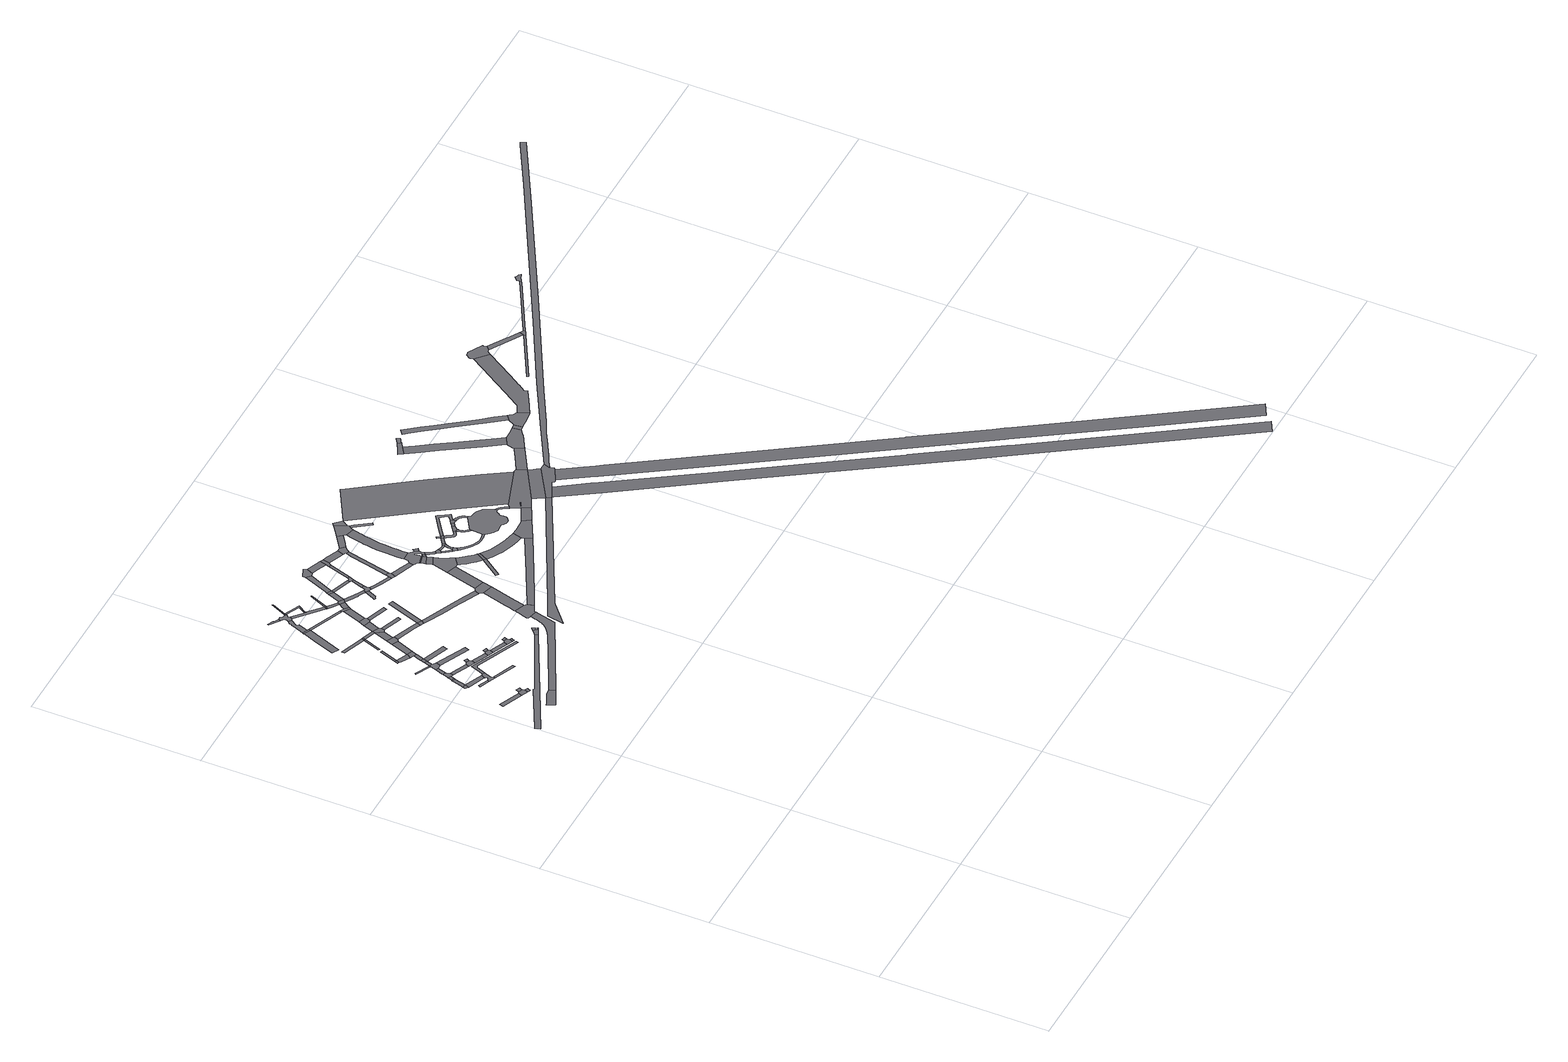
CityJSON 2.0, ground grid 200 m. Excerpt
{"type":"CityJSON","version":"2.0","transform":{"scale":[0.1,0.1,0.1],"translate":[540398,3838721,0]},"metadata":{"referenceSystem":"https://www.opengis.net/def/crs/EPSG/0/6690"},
"CityObjects":{
"road1":{"type":"Road","attributes":{"RoadStructureAttribute.sectionType":"1"},"geometry":[{"type":"MultiSurface","lod":"1","boundaries":[[[0,1,2,3]]]}]},
"road2":{"type":"Road","geometry":[{"type":"MultiSurface","lod":"1","boundaries":[[[4,5,6,7,8,9,10]]]}]},
"road3":{"type":"Road","geometry":[{"type":"MultiSurface","lod":"1","boundaries":[[[11,12,13,14]]]}]},
"road4":{"type":"Road","geometry":[{"type":"MultiSurface","lod":"1","boundaries":[[[15,3,2,16,17,18]]]}]},
"road5":{"type":"Road","geometry":[{"type":"MultiSurface","lod":"1","boundaries":[[[19,20,15,18]]]}]},
"road6":{"type":"Road","attributes":{"RoadStructureAttribute.sectionType":"1"},"geometry":[{"type":"MultiSurface","lod":"1","boundaries":[[[21,22,23,24,11,14,25]]]}]},
"road7":{"type":"Road","attributes":{"RoadStructureAttribute.sectionType":"1"},"geometry":[{"type":"MultiSurface","lod":"1","boundaries":[[[26,27,28,17,16]]]}]},
"road8":{"type":"Road","geometry":[{"type":"MultiSurface","lod":"1","boundaries":[[[29,30,31,32]]]}]},
"road9":{"type":"Road","geometry":[{"type":"MultiSurface","lod":"1","boundaries":[[[33,21,25,34,35]]]}]},
"road10":{"type":"Road","attributes":{"RoadStructureAttribute.sectionType":"1"},"geometry":[{"type":"MultiSurface","lod":"1","boundaries":[[[14,13,36,37]]]}]},
"road11":{"type":"Road","attributes":{"RoadStructureAttribute.sectionType":"1"},"geometry":[{"type":"MultiSurface","lod":"1","boundaries":[[[38,39,40,35,34,41]]]}]},
"road12":{"type":"Road","geometry":[{"type":"MultiSurface","lod":"1","boundaries":[[[42,43,44,45,46,38,41,47,48,49,50,51]]]}]},
"road13":{"type":"Road","geometry":[{"type":"MultiSurface","lod":"1","boundaries":[[[52,53,37,36,54,55,56,57,58,59,60,61,62,63,64,65,32,31,66,67,68,69,70,71,72,73]]]}]},
"road14":{"type":"Road","attributes":{"RoadStructureAttribute.sectionType":"1"},"geometry":[{"type":"MultiSurface","lod":"1","boundaries":[[[74,75,76,77]]]}]},
"road15":{"type":"Road","attributes":{"RoadStructureAttribute.sectionType":"1"},"geometry":[{"type":"MultiSurface","lod":"1","boundaries":[[[78,79,80,81,82,83]]]}]},
"road16":{"type":"Road","attributes":{"RoadStructureAttribute.sectionType":"1"},"geometry":[{"type":"MultiSurface","lod":"1","boundaries":[[[84,85,42,51,86]]]}]},
"road17":{"type":"Road","attributes":{"RoadStructureAttribute.sectionType":"1"},"geometry":[{"type":"MultiSurface","lod":"1","boundaries":[[[48,47,87,88]]]}]},
"road18":{"type":"Road","geometry":[{"type":"MultiSurface","lod":"1","boundaries":[[[77,76,89,90,84,86,91,92,93,94,95]]]}]},
"road19":{"type":"Road","geometry":[{"type":"MultiSurface","lod":"1","boundaries":[[[96,97,98,99]]]}]},
"road20":{"type":"Road","attributes":{"RoadStructureAttribute.sectionType":"1"},"geometry":[{"type":"MultiSurface","lod":"1","boundaries":[[[100,101,67,66]]]}]},
"road21":{"type":"Road","attributes":{"RoadStructureAttribute.sectionType":"1"},"geometry":[{"type":"MultiSurface","lod":"1","boundaries":[[[102,103,77,95,104,105,106]]]}]},
"road22":{"type":"Road","attributes":{"RoadStructureAttribute.sectionType":"1"},"geometry":[{"type":"MultiSurface","lod":"1","boundaries":[[[107,99,98,108,109,110,111]]]}]},
"road23":{"type":"Road","geometry":[{"type":"MultiSurface","lod":"1","boundaries":[[[112,102,106,113,114]]]}]},
"road24":{"type":"Road","geometry":[{"type":"MultiSurface","lod":"1","boundaries":[[[115,116,96,99]]]}]},
"road25":{"type":"Road","geometry":[{"type":"MultiSurface","lod":"1","boundaries":[[[117,88,87,118,119,120]]]}]},
"road26":{"type":"Road","attributes":{"RoadStructureAttribute.sectionType":"1"},"geometry":[{"type":"MultiSurface","lod":"1","boundaries":[[[121,122,112,114,123,124]]]}]},
"road27":{"type":"Road","geometry":[{"type":"MultiSurface","lod":"1","boundaries":[[[125,126,127,128,117,120]]]}]},
"road28":{"type":"Road","geometry":[{"type":"MultiSurface","lod":"1","boundaries":[[[111,110,129,130,121,124,131]]]}]},
"road29":{"type":"Road","geometry":[{"type":"MultiSurface","lod":"1","boundaries":[[[132,133,92,91]]]}]},
"road30":{"type":"Road","attributes":{"RoadStructureAttribute.sectionType":"1"},"geometry":[{"type":"MultiSurface","lod":"1","boundaries":[[[134,135,136,137]]]}]},
"road31":{"type":"Road","attributes":{"RoadStructureAttribute.sectionType":"1"},"geometry":[{"type":"MultiSurface","lod":"1","boundaries":[[[138,139,140,141,142,143,114,113]]]}]},
"road32":{"type":"Road","attributes":{"RoadStructureAttribute.sectionType":"1"},"geometry":[{"type":"MultiSurface","lod":"1","boundaries":[[[144,145,146,147,148,149,150]]]}]},
"road33":{"type":"Road","attributes":{"RoadStructureAttribute.sectionType":"1"},"geometry":[{"type":"MultiSurface","lod":"1","boundaries":[[[119,118,151,152]]]}]},
"road34":{"type":"Road","geometry":[{"type":"MultiSurface","lod":"1","boundaries":[[[136,153,154,155]]]}]},
"road35":{"type":"Road","attributes":{"RoadStructureAttribute.sectionType":"1"},"geometry":[{"type":"MultiSurface","lod":"1","boundaries":[[[156,157,111,131,158,159]]]}]},
"road36":{"type":"Road","attributes":{"RoadStructureAttribute.sectionType":"1"},"geometry":[{"type":"MultiSurface","lod":"1","boundaries":[[[160,161,162,163,164,165,166,167,168,52,73]]]}]},
"road37":{"type":"Road","geometry":[{"type":"MultiSurface","lod":"1","boundaries":[[[169,152,151,170,171,172]]]}]},
"road38":{"type":"Road","geometry":[{"type":"MultiSurface","lod":"1","boundaries":[[[137,136,155,173]]]}]},
"road39":{"type":"Road","geometry":[{"type":"MultiSurface","lod":"1","boundaries":[[[174,144,150,175,176]]]}]},
"road40":{"type":"Road","geometry":[{"type":"MultiSurface","lod":"1","boundaries":[[[177,156,159,178,179,180]]]}]},
"road41":{"type":"Road","geometry":[{"type":"MultiSurface","lod":"1","boundaries":[[[181,182,169,172]]]}]},
"road42":{"type":"Road","attributes":{"RoadStructureAttribute.sectionType":"1"},"geometry":[{"type":"MultiSurface","lod":"1","boundaries":[[[173,155,183,184]]]}]},
"road43":{"type":"Road","attributes":{"RoadStructureAttribute.sectionType":"1"},"geometry":[{"type":"MultiSurface","lod":"1","boundaries":[[[185,186,177,180,187,188]]]}]},
"road44":{"type":"Road","attributes":{"RoadStructureAttribute.sectionType":"1"},"geometry":[{"type":"MultiSurface","lod":"1","boundaries":[[[189,190,191,192,193,174,176,194,195,196,197]]]}]},
"road45":{"type":"Road","attributes":{"RoadStructureAttribute.sectionType":"1"},"geometry":[{"type":"MultiSurface","lod":"1","boundaries":[[[171,170,198,199]]]}]},
"road46":{"type":"Road","attributes":{"RoadStructureAttribute.sectionType":"1"},"geometry":[{"type":"MultiSurface","lod":"1","boundaries":[[[200,201,202,203,204,205,206,207,208,209,210,211,212,213,214,215,216,217,218,4,10,219,220,221,222,223]]]}]},
"road47":{"type":"Road","attributes":{"RoadStructureAttribute.sectionType":"1"},"geometry":[{"type":"MultiSurface","lod":"1","boundaries":[[[224,225,226,227,228,229]]]}]},
"road48":{"type":"Road","geometry":[{"type":"MultiSurface","lod":"1","boundaries":[[[184,183,185,188,230,231,232,233,234]]]}]},
"road49":{"type":"Road","geometry":[{"type":"MultiSurface","lod":"1","boundaries":[[[235,236,237,229,228,238,239,240,189,197,241,242,243,244,245,246]]]}]},
"road50":{"type":"Road","attributes":{"RoadStructureAttribute.sectionType":"1"},"geometry":[{"type":"MultiSurface","lod":"1","boundaries":[[[247,248,199,198,249,250,251]]]}]},
"road51":{"type":"Road","attributes":{"RoadStructureAttribute.sectionType":"1"},"geometry":[{"type":"MultiSurface","lod":"1","boundaries":[[[252,179,178,253,254,255]]]}]},
"road52":{"type":"Road","attributes":{"RoadStructureAttribute.sectionType":"1"},"geometry":[{"type":"MultiSurface","lod":"1","boundaries":[[[256,184,234,257]]]}]},
"road53":{"type":"Road","attributes":{"RoadStructureAttribute.sectionType":"1"},"geometry":[{"type":"MultiSurface","lod":"1","boundaries":[[[175,150,258,259]]]}]},
"road54":{"type":"Road","geometry":[{"type":"MultiSurface","lod":"1","boundaries":[[[260,261,262,247,251]]]}]},
"road55":{"type":"Road","attributes":{"RoadStructureAttribute.sectionType":"1"},"geometry":[{"type":"MultiSurface","lod":"1","boundaries":[[[263,264,265,250,249]]]}]},
"road56":{"type":"Road","geometry":[{"type":"MultiSurface","lod":"1","boundaries":[[[266,246,245,267]]]}]},
"road57":{"type":"Road","geometry":[{"type":"MultiSurface","lod":"1","boundaries":[[[268,266,267,269]]]}]},
"road58":{"type":"Road","geometry":[{"type":"MultiSurface","lod":"1","boundaries":[[[270,256,257,271,272,273,274,275]]]}]},
"road59":{"type":"Road","attributes":{"RoadStructureAttribute.sectionType":"1"},"geometry":[{"type":"MultiSurface","lod":"1","boundaries":[[[276,277,278,232,231]]]}]},
"road60":{"type":"Road","attributes":{"RoadStructureAttribute.sectionType":"1"},"geometry":[{"type":"MultiSurface","lod":"1","boundaries":[[[279,280,281,243,242,282,283,284]]]}]},
"road61":{"type":"Road","geometry":[{"type":"MultiSurface","lod":"1","boundaries":[[[285,286,287,288,268,269]]]}]},
"road62":{"type":"Road","attributes":{"RoadStructureAttribute.sectionType":"1"},"geometry":[{"type":"MultiSurface","lod":"1","boundaries":[[[289,290,291,292,269,267]]]}]},
"road63":{"type":"Road","geometry":[{"type":"MultiSurface","lod":"1","boundaries":[[[255,254,293,294]]]}]},
"road64":{"type":"Road","attributes":{"RoadStructureAttribute.sectionType":"1"},"geometry":[{"type":"MultiSurface","lod":"1","boundaries":[[[295,270,275,296]]]}]},
"road65":{"type":"Road","geometry":[{"type":"MultiSurface","lod":"1","boundaries":[[[297,298,78,83,299,300,301]]]}]},
"road66":{"type":"Road","attributes":{"RoadStructureAttribute.sectionType":"1"},"geometry":[{"type":"MultiSurface","lod":"1","boundaries":[[[302,303,304,273,272]]]}]},
"road67":{"type":"Road","geometry":[{"type":"MultiSurface","lod":"1","boundaries":[[[284,283,305,306]]]}]},
"road68":{"type":"Road","geometry":[{"type":"MultiSurface","lod":"1","boundaries":[[[259,258,295,296,307,308]]]}]},
"road69":{"type":"Road","geometry":[{"type":"MultiSurface","lod":"1","boundaries":[[[309,310,297,301]]]}]},
"road70":{"type":"Road","geometry":[{"type":"MultiSurface","lod":"1","boundaries":[[[311,312,300,299]]]}]},
"road71":{"type":"Road","attributes":{"RoadStructureAttribute.sectionType":"1"},"geometry":[{"type":"MultiSurface","lod":"1","boundaries":[[[313,306,305,314,315,316,317]]]}]},
"road72":{"type":"Road","attributes":{"RoadStructureAttribute.sectionType":"1"},"geometry":[{"type":"MultiSurface","lod":"1","boundaries":[[[318,319,255,294]]]}]},
"road73":{"type":"Road","attributes":{"RoadStructureAttribute.sectionType":"1"},"geometry":[{"type":"MultiSurface","lod":"1","boundaries":[[[316,320,321,308,307,322]]]}]},
"road74":{"type":"Road","geometry":[{"type":"MultiSurface","lod":"1","boundaries":[[[323,324,325,284,306]]]}]},
"road75":{"type":"Road","geometry":[{"type":"MultiSurface","lod":"1","boundaries":[[[326,327,317,316,322,328]]]}]},
"road76":{"type":"Road"},
"road77":{"type":"Road","attributes":{"RoadStructureAttribute.sectionType":"1"},"geometry":[{"type":"MultiSurface","lod":"1","boundaries":[[[329,326,328,330,331]]]}]},
"road78":{"type":"Road","attributes":{"RoadStructureAttribute.sectionType":"1"},"geometry":[{"type":"MultiSurface","lod":"1","boundaries":[[[332,333,334,335,294,293,336,337,338,339,340,341,342,343,344]]]}]},
"road79":{"type":"Road","attributes":{"RoadStructureAttribute.sectionType":"1"},"geometry":[{"type":"MultiSurface","lod":"1","boundaries":[[[322,345,346,347,348,349,350,351,352,353,354,328]]]}]},
"road80":{"type":"Road","geometry":[{"type":"MultiSurface","lod":"1","boundaries":[[[355,329,331,356]]]}]},
"road81":{"type":"Road","geometry":[{"type":"MultiSurface","lod":"1","boundaries":[[[350,357,358,359,360,361,362,363,364]]]}]},
"road82":{"type":"Road","geometry":[{"type":"MultiSurface","lod":"1","boundaries":[[[365,366,367,368,369,370,200,223,371,372,373,374,375,376,377]]]}]},
"road83":{"type":"Road","geometry":[{"type":"MultiSurface","lod":"1","boundaries":[[[378,379,351,350,364,380,381,382,383,384,385]]]}]},
"road84":{"type":"Road","attributes":{"RoadStructureAttribute.sectionType":"1"},"geometry":[{"type":"MultiSurface","lod":"1","boundaries":[[[386,387,355,356,388,389,390]]]}]},
"road85":{"type":"Road","attributes":{"RoadStructureAttribute.sectionType":"1"},"geometry":[{"type":"MultiSurface","lod":"1","boundaries":[[[356,331,391,392]]]}]},
"road86":{"type":"Road","attributes":{"RoadStructureAttribute.sectionType":"1"},"geometry":[{"type":"MultiSurface","lod":"1","boundaries":[[[393,394,395,396,397,365,377,398,399,400]]]}]},
"road87":{"type":"Road","attributes":{"RoadStructureAttribute.sectionType":"1"},"geometry":[{"type":"MultiSurface","lod":"1","boundaries":[[[401,402,378,385,403]]]}]},
"road88":{"type":"Road","attributes":{"RoadStructureAttribute.sectionType":"1"},"geometry":[{"type":"MultiSurface","lod":"1","boundaries":[[[404,405,406,381,380,407,408,409,410]]]}]},
"road89":{"type":"Road","geometry":[{"type":"MultiSurface","lod":"1","boundaries":[[[411,412,413,414,392,391,415,416,417,401,403,418]]]}]},
"road90":{"type":"Road","geometry":[{"type":"MultiSurface","lod":"1","boundaries":[[[419,420,386,390,421,422]]]}]},
"road91":{"type":"Road","geometry":[{"type":"MultiSurface","lod":"1","boundaries":[[[423,424,344,343,425,393,400,426]]]}]},
"road92":{"type":"Road","attributes":{"RoadStructureAttribute.sectionType":"1"},"geometry":[{"type":"MultiSurface","lod":"1","boundaries":[[[427,411,418,428,429]]]}]},
"road93":{"type":"Road","geometry":[{"type":"MultiSurface","lod":"1","boundaries":[[[430,410,409,431,432,433,434]]]}]},
"road94":{"type":"Road","attributes":{"RoadStructureAttribute.sectionType":"1"},"geometry":[{"type":"MultiSurface","lod":"1","boundaries":[[[435,422,421,436,437,438]]]}]},
"road95":{"type":"Road","geometry":[{"type":"MultiSurface","lod":"1","boundaries":[[[438,437,439,427,429,440,441,442,443,444]]]}]},
"road96":{"type":"Road","attributes":{"RoadStructureAttribute.sectionType":"1"},"geometry":[{"type":"MultiSurface","lod":"1","boundaries":[[[445,423,426,446]]]}]},
"road97":{"type":"Road","attributes":{"RoadStructureAttribute.sectionType":"1"},"geometry":[{"type":"MultiSurface","lod":"1","boundaries":[[[447,448,433,432,449,450]]]}]},
"road98":{"type":"Road","attributes":{"RoadStructureAttribute.sectionType":"1"},"geometry":[{"type":"MultiSurface","lod":"1","boundaries":[[[451,452,453,454,455,430,434,456,457,458]]]}]},
"road99":{"type":"Road","attributes":{"RoadStructureAttribute.sectionType":"1"},"geometry":[{"type":"MultiSurface","lod":"1","boundaries":[[[459,444,443,460,461,462]]]}]},
"road100":{"type":"Road","geometry":[{"type":"MultiSurface","lod":"1","boundaries":[[[463,464,465,466,467,445,446,468,469]]]}]},
"road101":{"type":"Road","attributes":{"RoadStructureAttribute.sectionType":"1"},"geometry":[{"type":"MultiSurface","lod":"1","boundaries":[[[470,471,472,473,474,376,375,475,476,477,478,479]]]}]},
"road102":{"type":"Road","attributes":{"RoadStructureAttribute.sectionType":"1"},"geometry":[{"type":"MultiSurface","lod":"1","boundaries":[[[480,481,482,483,484]]]}]},
"road103":{"type":"Road","attributes":{"RoadStructureAttribute.sectionType":"1"},"geometry":[{"type":"MultiSurface","lod":"1","boundaries":[[[485,486,487,488,467,466]]]}]},
"road104":{"type":"Road","geometry":[{"type":"MultiSurface","lod":"1","boundaries":[[[489,490,491,486,485]]]}]},
"road105":{"type":"Road","attributes":{"RoadStructureAttribute.sectionType":"1"},"geometry":[{"type":"MultiSurface","lod":"1","boundaries":[[[492,493,490,489]]]}]},
"road106":{"type":"Road","geometry":[{"type":"MultiSurface","lod":"1","boundaries":[[[494,462,461,495,451,458,496,497,498,499]]]}]},
"road107":{"type":"Road","geometry":[{"type":"MultiSurface","lod":"1","boundaries":[[[500,501,502,503,450,449,504,505,493,492,506,507,508,509,510,511,512,513,514,515,516,517]]]}]},
"road108":{"type":"Road","geometry":[{"type":"MultiSurface","lod":"1","boundaries":[[[512,489,485,513]]]}]},
"road109":{"type":"Road","attributes":{"RoadStructureAttribute.sectionType":"1"},"geometry":[{"type":"MultiSurface","lod":"1","boundaries":[[[518,519,520,521,469,468,522,523,524,525,526,480,527]]]}]},
"road110":{"type":"Road","attributes":{"RoadStructureAttribute.sectionType":"1"},"geometry":[{"type":"MultiSurface","lod":"1","boundaries":[[[528,529,514,513,530,531,532]]]}]},
"road111":{"type":"Road","geometry":[{"type":"MultiSurface","lod":"1","boundaries":[[[527,480,484,533]]]}]},
"road112":{"type":"Road","geometry":[{"type":"MultiSurface","lod":"1","boundaries":[[[534,535,536,517,516]]]}]},
"road113":{"type":"Road","attributes":{"RoadStructureAttribute.sectionType":"1"},"geometry":[{"type":"MultiSurface","lod":"1","boundaries":[[[537,538,494,499,539,540]]]}]},
"road114":{"type":"Road","geometry":[{"type":"MultiSurface","lod":"1","boundaries":[[[532,531,541,542,543,544,545]]]}]},
"road115":{"type":"Road","attributes":{"RoadStructureAttribute.sectionType":"1"},"geometry":[{"type":"MultiSurface","lod":"1","boundaries":[[[546,547,542,541,548,549,550,551]]]}]},
"road116":{"type":"Road","attributes":{"RoadStructureAttribute.sectionType":"1"},"geometry":[{"type":"MultiSurface","lod":"1","boundaries":[[[552,553,554,555,556,557,558,559,560,561,562,563,564,502,501,565,566,567,568,569,570,571,572,573,574,575,576,577,578]]]}]},
"road117":{"type":"Road","geometry":[{"type":"MultiSurface","lod":"1","boundaries":[[[579,580,551,550,581,582,583]]]}]},
"road118":{"type":"Road","attributes":{"RoadStructureAttribute.sectionType":"1"},"geometry":[{"type":"MultiSurface","lod":"1","boundaries":[[[584,585,586,587,588,589,590,591]]]}]},
"road119":{"type":"Road","attributes":{"RoadStructureAttribute.sectionType":"1"},"geometry":[{"type":"MultiSurface","lod":"1","boundaries":[[[592,593,545,544,594,595,596,597,598]]]}]},
"road120":{"type":"Road","attributes":{"RoadStructureAttribute.sectionType":"1"},"geometry":[{"type":"MultiSurface","lod":"1","boundaries":[[[597,599,600,601,602,603,604,580,579,605,606,607,608,609,610]]]}]},
"road121":{"type":"Road","geometry":[{"type":"MultiSurface","lod":"1","boundaries":[[[611,598,597,610,612,613]]]}]},
"road122":{"type":"Road","geometry":[{"type":"MultiSurface","lod":"1","boundaries":[[[614,615,537,540,552,578,616,617,618]]]}]},
"road123":{"type":"Road","attributes":{"RoadStructureAttribute.sectionType":"1"},"geometry":[{"type":"MultiSurface","lod":"1","boundaries":[[[619,611,613,620]]]}]},
"road124":{"type":"Road","attributes":{"RoadStructureAttribute.sectionType":"1"},"geometry":[{"type":"MultiSurface","lod":"1","boundaries":[[[621,622,623,624,625,626,533,484,627,628,629,630,631,632,633,634,635,636]]]}]},
"road125":{"type":"Road","attributes":{"RoadStructureAttribute.sectionType":"1"},"geometry":[{"type":"MultiSurface","lod":"1","boundaries":[[[637,638,639,640,641,642,643,644,645,646,647,583,582,648,649,650,651,652,653,654,655,656,657,658,659]]]}]},
"road126":{"type":"Road","geometry":[{"type":"MultiSurface","lod":"1","boundaries":[[[660,661,619,662]]]}]},
"road127":{"type":"Road","geometry":[{"type":"MultiSurface","lod":"1","boundaries":[[[662,619,620,663,664]]]}]},
"road128":{"type":"Road","attributes":{"RoadStructureAttribute.sectionType":"1"},"geometry":[{"type":"MultiSurface","lod":"1","boundaries":[[[665,666,667,668,614,618,669,670,671,672,673,674,675,676,677,678,679]]]}]},
"road129":{"type":"Road","attributes":{"RoadStructureAttribute.sectionType":"1"},"geometry":[{"type":"MultiSurface","lod":"1","boundaries":[[[680,681,682,683,684,685,663,620,686,687,688,689,690,691,692,693,694,695,696,697]]]}]},
"road130":{"type":"Road","attributes":{"RoadStructureAttribute.sectionType":"1"},"geometry":[{"type":"MultiSurface","lod":"1","boundaries":[[[698,699,700,701,617,616]]]}]},
"road131":{"type":"Road","attributes":{"RoadStructureAttribute.sectionType":"1"},"geometry":[{"type":"MultiSurface","lod":"1","boundaries":[[[696,702,703,704,705,706,707,708,709,710,711,712,713,714,715,716]]]}]},
"road132":{"type":"Road","geometry":[{"type":"MultiSurface","lod":"1","boundaries":[[[717,697,696,716,718,719,720]]]}]},
"road133":{"type":"Road","attributes":{"RoadStructureAttribute.sectionType":"1"},"geometry":[{"type":"MultiSurface","lod":"1","boundaries":[[[721,722,723,724,725,726,727,728,662,664,729,730,731,732,733,734,735,736,737,738]]]}]},
"road134":{"type":"Road","attributes":{"RoadStructureAttribute.sectionType":"1"},"geometry":[{"type":"MultiSurface","lod":"1","boundaries":[[[739,740,717,720,741,742]]]}]},
"road135":{"type":"Road","geometry":[{"type":"MultiSurface","lod":"1","boundaries":[[[737,739,742,743,744,745,738]]]}]},
"road136":{"type":"Road","geometry":[{"type":"MultiSurface","lod":"1","boundaries":[[[746,747,748,749,750,636,635,470,479,751]]]}]},
"road137":{"type":"Road","geometry":[{"type":"MultiSurface","lod":"1","boundaries":[[[752,753,754,755,756,757,758,759,760,761,762,710,709,763,764,765,766,767,659,658,768,769,770,771,772,773,774,775,776,777,778,779,780,781,782,783,784,785,786,787,788,789,790,791]]]}]},
"road138":{"type":"Road","attributes":{"RoadStructureAttribute.sectionType":"1"},"geometry":[{"type":"MultiSurface","lod":"1","boundaries":[[[792,793,794,795,796,797,798,799,800,745,744,801,802,803,804,805,806,761,760]]]}]},
"road139":{"type":"Road","geometry":[{"type":"MultiSurface","lod":"1","boundaries":[[[807,808,746,751,809,810]]]}]},
"road140":{"type":"Road","geometry":[{"type":"MultiSurface","lod":"1","boundaries":[[[811,812,813,814,791,790,815,816,817,818,819]]]}]},
"road141":{"type":"Road","attributes":{"function":"2"},"geometry":[{"type":"MultiSurface","lod":"1","boundaries":[[[820,821,822,823,824,679,825,826,827]]]}]},
"road142":{"type":"Road","geometry":[{"type":"MultiSurface","lod":"1","boundaries":[[[827,826,828,819,818,829,830,831,832,833,807,810,834,835,836,837,838,839],[840,841,842,843,844]]]}]},
"road143":{"type":"Road","geometry":[{"type":"MultiSurface","lod":"1","boundaries":[[[845,846,847,848,849,838,837,850,851,852,853,584,854]]]}]},
"road144":{"type":"Road","geometry":[{"type":"MultiSurface","lod":"1","boundaries":[[[855,854,584,591,856,857,858,859,860,861,862,863,864,865,866,867,868]]]}]},
"road145":{"type":"Road","geometry":[{"type":"MultiSurface","lod":"1","boundaries":[[[869,870,871,872,873,874,875,876,877,878,879]]]}]},
"road146":{"type":"Road","attributes":{"RoadStructureAttribute.sectionType":"1"},"geometry":[{"type":"MultiSurface","lod":"1","boundaries":[[[880,881,882,839,838,883,884,885,886]]]}]},
"road147":{"type":"Road","attributes":{"RoadStructureAttribute.sectionType":"1"},"geometry":[{"type":"MultiSurface","lod":"1","boundaries":[[[887,888,869,879,889,890,891,892]]]}]},
"road148":{"type":"Road","attributes":{"RoadStructureAttribute.sectionType":"1"},"geometry":[{"type":"MultiSurface","lod":"1","boundaries":[[[893,894,895,896,897,876,875,898,899,900,901,902,903]]]}]},
"road149":{"type":"Road","geometry":[{"type":"MultiSurface","lod":"1","boundaries":[[[904,905,906,903,902,907,880,886,908,909,910,911,912]]]}]},
"road150":{"type":"Road","attributes":{"RoadStructureAttribute.sectionType":"1"},"geometry":[{"type":"MultiSurface","lod":"1","boundaries":[[[913,914,915,916,917,918,919,920,921,922,923,924,925,926,927,928,929]]]}]},
"road151":{"type":"Road","attributes":{"RoadStructureAttribute.sectionType":"1"},"geometry":[{"type":"MultiSurface","lod":"1","boundaries":[[[930,931,932,904,912,933]]]}]},
"road152":{"type":"Road","attributes":{"function":"2","RoadStructureAttribute.sectionType":"7"},"geometry":[{"type":"MultiSurface","lod":"1","boundaries":[[[934,935,936,937,938,939,940,941,942,943,944,945,946,856,591,947,948,949,950,951,952,953,954,955,956,957,958,959,960]]]}]},
"road153":{"type":"Road","geometry":[{"type":"MultiSurface","lod":"1","boundaries":[[[961,962,963,964,929,928,965,966,967,930,933,968,969,970,971,972,973,974]]]}]},
"road154":{"type":"Road","attributes":{"function":"2","RoadStructureAttribute.sectionType":"7"},"geometry":[{"type":"MultiSurface","lod":"1","boundaries":[[[975,976,977,978,979,980,981,982,983,984,865,864,985,986,987,988,989,990,991,992,993,994,995]]]}]},
"road155":{"type":"Road","attributes":{"RoadStructureAttribute.sectionType":"1"},"geometry":[{"type":"MultiSurface","lod":"1","boundaries":[[[996,997,998,999,1000,1001,1002,974,973,1003,1004,1005,1006,1007,1008,1009,1010,1011,1012,1013]]]}]},
"road156":{"type":"Road","geometry":[{"type":"MultiSurface","lod":"1","boundaries":[[[1014,1015,1016,1017,1018,1019,996,1013,1020,1021,1022,1023,1024,1025,1026,1027]]]}]},
"road157":{"type":"Road","attributes":{"RoadStructureAttribute.sectionType":"1"},"geometry":[{"type":"MultiSurface","lod":"1","boundaries":[[[1028,1029,1030,1031,1032,1033]]]}]},
"road158":{"type":"Road","attributes":{"RoadStructureAttribute.sectionType":"1"},"geometry":[{"type":"MultiSurface","lod":"1","boundaries":[[[1034,1035,1024,1023,1028,1036]]]}]},
"road159":{"type":"Road","geometry":[{"type":"MultiSurface","lod":"1","boundaries":[[[1037,1036,1028,1033,1038,1039,1040,1041,1042]]]}]},
"road160":{"type":"Road","attributes":{"RoadStructureAttribute.sectionType":"1"},"geometry":[{"type":"MultiSurface","lod":"1","boundaries":[[[1043,1044,1045,1046,1047,1042,1041,1048,1049,1050]]]}]},
"road161":{"type":"Road","attributes":{"RoadStructureAttribute.sectionType":"1"},"geometry":[{"type":"MultiSurface","lod":"1","boundaries":[[[1051,1052,1053,1054,1055,1056,1057,855,868,1058,1059,1060,1061,1062,1063,1064,1065,1066,1067,1068,1069,1070]]]}]},
"road162":{"type":"Road","geometry":[{"type":"MultiSurface","lod":"1","boundaries":[[[1071,1072,1073,1074,1075,1076,1043,1050,1077,1078,1079,1080,1081,1082,1083,1084,1085]]]}]}
},
"vertices":[
[194,5525,0],[181,5482,0],[421,5377,0],[434,5420,0],
[627,5155,0],[556,5147,0],[424,5083,0],[400,5075,0],[409,5047,0],[440,4983,0],[650,5087,0],
[271,5995,0],[261,5966,0],[297,5943,0],[312,5993,0],
[462,5430,0],[500,5342,0],[513,5386,0],[502,5409,0],
[519,5447,0],[478,5466,0],
[314,6143,0],[310,6130,0],[306,6116,0],[272,6000,0],[351,6127,0],
[523,5332,0],[535,5333,0],[552,5369,0],
[370,5857,0],[358,5834,0],[475,5784,0],[485,5808,0],
[320,6153,0],[357,6144,0],[322,6152,0],
[502,5856,0],[524,5899,0],
[338,6201,0],[334,6190,0],[324,6158,0],[370,6185,0],
[362,6276,0],[358,6267,0],[359,6267,0],[359,6265,0],[344,6221,0],[401,6172,0],[414,6215,0],[404,6238,0],[395,6261,0],[396,6263,0],
[547,5904,0],[537,5896,0],[507,5853,0],[510,5851,0],[515,5843,0],[517,5838,0],[518,5836,0],[515,5823,0],[513,5821,0],[510,5816,0],[505,5813,0],[498,5808,0],[495,5808,0],[490,5808,0],[553,5750,0],[561,5776,0],[551,5784,0],[545,5791,0],[545,5801,0],[545,5806,0],[548,5816,0],[579,5890,0],
[247,6551,0],[241,6538,0],[417,6452,0],[424,6466,0],
[1358,5674,0],[565,5294,0],[558,5309,0],[5,5025,0],[26,4965,0],[1371,5637,0],
[395,6375,0],[367,6292,0],[429,6364,0],
[597,6086,0],[615,6127,0],
[419,6451,0],[416,6442,0],[481,6367,0],[500,6424,0],[456,6445,0],[456,6447,0],[458,6454,0],
[330,6831,0],[315,6786,0],[333,6777,0],[348,6822,0],
[812,5639,0],[814,5671,0],
[448,6537,0],[427,6475,0],[460,6460,0],[464,6470,0],[480,6521,0],
[355,6817,0],[353,6767,0],[361,6759,0],[454,6706,0],[484,6759,0],
[464,6586,0],[482,6520,0],[497,6571,0],
[421,7025,0],[404,7031,0],
[647,6139,0],[678,6050,0],[691,6094,0],[682,6121,0],
[497,6683,0],[476,6623,0],[503,6590,0],[532,6669,0],
[684,6125,0],[698,6154,0],[662,6171,0],[648,6142,0],
[493,6684,0],[496,6683,0],[556,6733,0],
[832,6200,0],[858,6254,0],
[223,7405,0],[222,7370,0],[493,7270,0],[502,7305,0],
[748,6414,0],[749,6413,0],[758,6439,0],[766,6466,0],[500,6569,0],[498,6570,0],
[311,7893,0],[304,7872,0],[243,7713,0],[170,7503,0],[166,7490,0],[240,7450,0],[387,7851,0],
[850,5975,0],[862,6019,0],
[417,7065,0],[433,7058,0],[508,7266,0],
[562,6973,0],[535,6899,0],[631,6935,0],[632,6935,0],
[623,5997,0],[626,6002,0],[631,6005,0],[641,6005,0],[656,6000,0],[1170,5777,0],[1180,5805,0],[609,6055,0],[566,5944,0],
[884,6029,0],[911,5948,0],[924,5992,0],[920,6012,0],
[517,7299,0],
[319,7914,0],[393,7875,0],[372,7884,0],
[590,7050,0],[664,6953,0],[678,7005,0],[660,7012,0],
[934,6043,0],[898,6060,0],
[648,7219,0],[659,7249,0],
[650,7215,0],[647,7206,0],[662,7017,0],[705,7133,0],
[414,8127,0],[388,8095,0],[383,8080,0],[377,8066,0],[360,8022,0],[416,8001,0],[396,8017,0],[399,8031,0],[446,8101,0],
[1092,5869,0],[1105,5913,0],
[1608,5838,0],[1602,5814,0],[1600,5804,0],[1595,5805,0],[1590,5783,0],[1585,5764,0],[1581,5749,0],[1579,5741,0],[1578,5739,0],[1570,5713,0],[1559,5689,0],[1552,5676,0],[1538,5654,0],[1521,5633,0],[1490,5602,0],[1449,5571,0],[1399,5539,0],[1342,5509,0],[1239,5457,0],[1626,5568,0],[1684,5789,0],[1686,5798,0],[1687,5805,0],[1688,5818,0],
[345,8265,0],[346,8270,0],[278,8303,0],[274,8293,0],[389,8210,0],[402,8237,0],
[710,7136,0],[732,7147,0],[747,7189,0],[736,7211,0],[735,7214,0],
[457,8208,0],[451,8210,0],[438,8239,0],[425,8185,0],[427,8171,0],[429,8146,0],[467,8110,0],[469,8111,0],[492,8139,0],[473,8156,0],[499,8188,0],[487,8198,0],
[1131,5924,0],[1130,5922,0],[1165,5837,0],[1178,5881,0],[1168,5910,0],
[923,6911,0],[894,6868,0],[965,6833,0],[988,6879,0],
[704,7369,0],[782,7340,0],
[802,7684,0],[807,7700,0],
[1180,5940,0],[1162,5947,0],[1143,5955,0],
[1182,5830,0],[1196,5860,0],[1200,5871,0],
[492,8210,0],[507,8198,0],
[496,8217,0],[506,8215,0],
[733,7446,0],[807,7353,0],[808,7353,0],[825,7395,0],[824,7396,0],[810,7417,0],
[965,7063,0],[974,7084,0],[981,7105,0],
[636,8019,0],[634,8017,0],[632,8015,0],[684,7928,0],[768,7852,0],[793,7879,0],
[587,8388,0],[582,8392,0],[577,8396,0],[577,8395,0],
[670,8122,0],[618,8039,0],[626,8029,0],[692,8130,0],
[1008,6812,0],[1038,6855,0],
[816,7667,0],[884,7616,0],
[1414,5721,0],[1396,5703,0],[1442,5672,0],[1436,5683,0],[1429,5700,0],
[1041,7268,0],[1048,7289,0],[1056,7310,0],
[779,7842,0],[804,7869,0],
[898,7638,0],[854,7681,0],
[1458,5713,0],[1442,5750,0],
[1474,5688,0],[1469,5698,0],
[852,7827,0],[830,7796,0],[895,7755,0],[897,7753,0],[910,7781,0],
[1186,7267,0],[1135,7286,0],
[864,7698,0],[863,7696,0],[952,7721,0],
[895,8079,0],[890,8082,0],[885,8084,0],
[939,7785,0],[914,7782,0],[986,7748,0],
[995,7926,0],[986,7749,0],[1047,7896,0],
[1589,6608,0],[1491,6654,0],[1475,6660,0],[1340,6721,0],[1093,6771,0],[1211,6716,0],[1293,6678,0],[1387,6634,0],[1480,6591,0],[1587,6541,0],[1655,6510,0],[1694,6492,0],[1719,6547,0],
[961,7715,0],[1013,7685,0],[1100,7634,0],[1104,7632,0],[1151,7608,0],[1193,7585,0],[1211,7622,0],[1164,7646,0],[1103,7679,0],[1037,7718,0],
[1007,7956,0],[1058,7926,0],
[1139,7473,0],[1131,7457,0],[1142,7452,0],[1151,7447,0],[1160,7461,0],[1164,7467,0],[1179,7460,0],[1229,7568,0],
[1610,6024,0],[1602,5993,0],[1597,5977,0],[1586,5934,0],[1568,5866,0],[1572,5849,0],[1690,5823,0],[1691,5827,0],[1694,5837,0],[1697,5839,0],[1778,5880,0],[1761,5956,0],[1731,5978,0],
[1246,7660,0],[1229,7612,0],[1260,7552,0],[1278,7586,0],[1270,7603,0],[1270,7618,0],[1272,7633,0],[1274,7646,0],
[1131,8266,0],[1017,7982,0],[1075,7967,0],[1128,8095,0],[1180,8221,0],
[1270,7813,0],[1280,7841,0],
[1724,6449,0],[1647,6157,0],[1645,6157,0],[1632,6104,0],[1614,6041,0],[1740,6010,0],[1777,6158,0],[1846,6417,0],
[1293,7796,0],[1288,7781,0],[1320,7787,0],
[1468,7493,0],[1418,7513,0],[1334,7557,0],[1399,7480,0],[1421,7472,0],[1515,7434,0],[1525,7471,0],
[1315,7856,0],[1307,7843,0],[1300,7838,0],[1292,7838,0],[1283,7808,0],[1290,7803,0],[1290,7801,0],[1339,7848,0],
[1237,8344,0],[1135,8304,0],[1218,8233,0],[1253,8305,0],
[1753,6563,0],[1731,6552,0],[1709,6485,0],[1876,6530,0],
[1396,8119,0],[1417,8092,0],[1422,8107,0],
[1536,7515,0],[1519,7432,0],[1561,7416,0],[1583,7472,0],[1576,7501,0],
[1371,8258,0],[1291,8204,0],[1407,8157,0],[1428,8235,0],
[1407,8154,0],[1430,8119,0],[1434,8129,0],[1439,8137,0],[1447,8141,0],[1468,8220,0],
[1854,6945,0],[1974,6899,0],
[1717,7418,0],[1639,7449,0],[1804,7319,0],[1820,7376,0],
[1667,8041,0],[1649,7988,0],[1648,7984,0],[1646,7979,0],[1599,7774,0],[1687,7975,0],[1691,7989,0],[1700,8030,0],
[1503,8206,0],[1584,8085,0],[1634,8066,0],[1665,8142,0],
[2074,7015,0],[2045,7072,0],[2021,7130,0],[2003,7181,0],[1904,7135,0],[2011,6903,0],[2103,6966,0],
[2699,6434,0],[2377,6269,0],[2225,6190,0],[2170,6162,0],[2003,6078,0],[1854,5917,0],[2352,6164,0],[2414,6196,0],[2534,6257,0],[2738,6361,0],
[2198,6685,0],[2031,6458,0],[2063,6435,0],[2173,6588,0],[2229,6661,0],
[1984,7250,0],[1882,7207,0],[1891,7176,0],[1904,7136,0],
[1976,7289,0],[1870,7261,0],[1877,7225,0],
[1974,7301,0],[1868,7274,0],
[1709,8142,0],[1670,8051,0],[1704,8036,0],[1709,8043,0],[1724,8068,0],[1758,8092,0],
[1996,7410,0],[1959,7455,0],[1849,7449,0],[1851,7399,0],[1836,7306,0],[1843,7303,0],[1965,7356,0],[1963,7385,0],[1972,7385,0],[2007,7335,0],[2012,7323,0],[2007,7318,0],[1997,7308,0],[2010,7275,0],[2035,7301,0],[2032,7341,0],[2037,7368,0],[2009,7408,0],
[2236,6803,0],[2186,6856,0],[2148,6902,0],[2109,6956,0],[2034,6868,0],[2070,6818,0],[2098,6784,0],[2146,6733,0],[2186,6695,0],[2257,6785,0],
[2073,7234,0],[2053,7266,0],[2067,7194,0],[2076,7181,0],[2103,7206,0],
[2281,6763,0],
[2064,7388,0],[2031,7436,0],[2029,7426,0],
[1867,8255,0],[1806,8212,0],[1829,8142,0],[1908,8198,0],
[2110,7137,0],[2130,7153,0],[2134,7159,0],[2146,7159,0],[2146,7187,0],
[2161,7106,0],[2129,7152,0],[2139,7098,0],[2162,7067,0],[2187,7035,0],[2200,7050,0],
[1933,8165,0],[1918,8110,0],[1902,8047,0],[1889,7981,0],[1881,7933,0],[1874,7896,0],[1866,7836,0],[1859,7776,0],[1854,7722,0],[1850,7667,0],[1848,7602,0],[1847,7534,0],[1848,7479,0],[1958,7468,0],[1957,7515,0],[1957,7577,0],[1958,7634,0],[1961,7694,0],[1966,7748,0],[1971,7801,0],[1979,7862,0],[1991,7928,0],[2000,7981,0],[2013,8036,0],[2014,8042,0],[2026,8089,0],[2040,8139,0],
[2240,7058,0],[2215,7053,0],[2215,7000,0],[2224,6991,0],[2250,7025,0],
[3387,6514,0],[1898,5780,0],[1872,5767,0],[1686,5679,0],[1654,5479,0],[1889,5685,0],[1911,5705,0],[3422,6461,0],
[2209,7172,0],[2186,7175,0],[2171,7152,0],[2199,7150,0],[2211,7152,0],[2231,7158,0],[2219,7175,0],
[2224,7145,0],[2219,7132,0],[2217,7115,0],[2215,7103,0],[2215,7098,0],[2215,7068,0],[2240,7075,0],[2241,7091,0],[2242,7105,0],[2247,7123,0],[2252,7138,0],[2257,7150,0],
[2246,7188,0],[2259,7153,0],[2266,7165,0],
[2001,8352,0],[1938,8305,0],[2052,8177,0],[2078,8206,0],[2068,8219,0],
[2321,7241,0],[2333,7214,0],
[2660,6590,0],[2593,6605,0],[2517,6629,0],[2451,6656,0],[2389,6687,0],[2333,6723,0],[2238,6654,0],[2291,6617,0],[2347,6584,0],[2400,6556,0],[2449,6534,0],[2512,6511,0],[2573,6494,0],[2623,6483,0],[2696,6472,0],[2725,6581,0],
[2532,6861,0],[2514,6856,0],[2512,6856,0],[2469,6855,0],[2459,6858,0],[2422,6867,0],[2382,6889,0],[2339,6921,0],[2306,6951,0],[2281,6980,0],[2276,6986,0],[2233,6980,0],[2245,6970,0],[2304,6918,0],[2344,6886,0],[2419,6845,0],[2465,6838,0],[2466,6838,0],[2520,6836,0],[2526,6837,0],[2557,6841,0],[2579,6841,0],[2562,6869,0],
[2318,7293,0],[2298,7278,0],[2343,7256,0],
[2368,7229,0],[2368,7239,0],
[2035,8379,0],[2033,8377,0],[2029,8373,0],[2021,8367,0],[2074,8233,0],[2076,8237,0],[2079,8244,0],[2082,8249,0],[2085,8255,0],[2091,8263,0],[2095,8269,0],[2100,8276,0],[2102,8279,0],[2109,8287,0],[2117,8296,0],
[2446,7152,0],[2436,7147,0],[2429,7145,0],[2421,7150,0],[2414,7157,0],[2381,7209,0],[2349,7193,0],[2361,7176,0],[2381,7149,0],[2404,7122,0],[2409,7114,0],[2419,7112,0],[2427,7112,0],[2434,7115,0],[2442,7120,0],[2455,7127,0],[2494,7150,0],[2474,7172,0],
[2071,8161,0],[2196,7982,0],[2223,8000,0],[2111,8161,0],
[2494,7135,0],[2497,7118,0],[2505,7090,0],[2510,7073,0],[2512,7065,0],[2520,7053,0],[2545,7023,0],[2575,6996,0],[2583,7026,0],[2562,7041,0],[2532,7076,0],[2530,7084,0],[2524,7103,0],[2522,7116,0],[2524,7136,0],
[2542,7220,0],[2529,7153,0],[2541,7171,0],[2561,7193,0],
[2702,7300,0],[2707,7307,0],[2707,7315,0],[2643,7410,0],[2637,7419,0],[2632,7427,0],[2618,7446,0],[2435,7320,0],[2462,7305,0],[2604,7404,0],[2610,7397,0],[2615,7392,0],[2620,7386,0],[2624,7381,0],[2665,7324,0],[2657,7302,0],[2623,7278,0],[2638,7257,0],
[2582,7249,0],[2551,7226,0],[2570,7199,0],[2603,7219,0],
[2631,7219,0],[2641,7217,0],[2640,7249,0],
[2938,6588,0],[2910,6581,0],[2853,6577,0],[2790,6576,0],[2784,6576,0],[3005,6498,0],
[2955,6982,0],[2938,7017,0],[2925,7037,0],[2905,7057,0],[2875,7077,0],[2839,7091,0],[2802,7098,0],[2772,7101,0],[2762,7130,0],[2732,7125,0],[2655,7074,0],[2574,6894,0],[2577,6886,0],[2577,6881,0],[2574,6879,0],[2572,6874,0],[2595,6819,0],[2617,6799,0],[2648,6774,0],[2695,6747,0],[2718,6748,0],[2760,6751,0],[2790,6753,0],[2808,6733,0],[2836,6716,0],[2861,6714,0],[2878,6717,0],[2900,6729,0],[2920,6747,0],[2928,6765,0],[2930,6800,0],[2927,6825,0],[2917,6835,0],[2942,6860,0],[2954,6880,0],[2964,6890,0],[2966,6893,0],[2974,6895,0],[2989,6893,0],[2984,6923,0],
[2751,7168,0],[2738,7188,0],[2731,7198,0],[2723,7210,0],[2711,7220,0],[2709,7221,0],[2699,7226,0],[2681,7237,0],[2655,7247,0],[2673,7212,0],[2682,7206,0],[2688,7201,0],[2710,7186,0],[2711,7185,0],[2726,7155,0],
[3129,6684,0],[3123,6681,0],[3113,6552,0],[3173,6583,0],
[3067,6844,0],[3039,6881,0],[3024,6896,0],[3006,6908,0],[3001,6885,0],[3027,6858,0],[3047,6826,0],[3067,6792,0],[3089,6806,0],
[3423,7297,0],[3108,7769,0],[2862,8120,0],[2570,8534,0],[2561,8546,0],[2657,7531,0],[3122,6829,0],[3616,7002,0],
[3090,6806,0],[3065,6791,0],[3066,6790,0],[3064,6789,0],[3085,6758,0],[3126,6689,0],[3223,6609,0],[3266,6631,0],[3268,6628,0],[3300,6647,0],[3701,6885,0],[3658,6993,0],[3171,6705,0],[3157,6698,0],[3155,6702,0],[3201,6729,0],[3204,6722,0],
[3781,6763,0],[3758,6799,0],[3751,6810,0],[3739,6828,0],[3708,6875,0],[3301,6646,0],[3334,6595,0],[3369,6542,0],[3382,6521,0],[3783,6763,0],
[3862,6764,0],[3571,6536,0],[3638,6569,0],[3644,6559,0],[3656,6541,0],[3663,6539,0],[3670,6540,0],[3679,6545,0],[3680,6546,0],[3685,6548,0],[3835,6627,0],[3858,6643,0],[3839,6673,0],[3833,6683,0],
[3488,8316,0],[3482,8313,0],[3444,8294,0],[3446,8290,0],[3433,8283,0],[3333,8234,0],[3366,8184,0],[3458,8244,0],[3462,8246,0],[3511,8277,0],[3510,8280,0],
[3950,7159,0],[3874,7114,0],[3833,7090,0],[3768,6924,0],[3883,6991,0],[3985,7051,0],[4006,7063,0],
[3551,8359,0],[3491,8318,0],[3515,8284,0],[3539,8300,0],[3551,8308,0],[3574,8324,0],
[4017,7394,0],[3887,7593,0],[3764,7781,0],[3648,7955,0],[3537,8124,0],[3467,8030,0],[3577,7864,0],[3727,7635,0],[3833,7475,0],[3975,7258,0],[4072,7311,0],
[4240,7320,0],[4183,7314,0],[4078,7311,0],[3955,7179,0],[4034,7079,0],[4133,7137,0],[4171,7160,0],[4208,7187,0],[4250,7218,0],
[4313,7569,0],[4215,7694,0],[4118,7823,0],[4016,7960,0],[3919,8087,0],[3830,8204,0],[3745,8317,0],[3698,8378,0],[3641,8332,0],[3700,8258,0],[3789,8141,0],[3893,8005,0],[3985,7884,0],[4089,7745,0],[4198,7600,0],[4342,7411,0],[4400,7456,0],
[4292,7326,0],[4291,7325,0],[4286,7324,0],[4301,7225,0],
[7793,141,0],[7111,1166,0],[6280,2425,0],[6262,2452,0],[6097,2702,0],[5675,3344,0],[5668,3355,0],[5065,4269,0],[4463,5181,0],[4457,5190,0],[3853,6107,0],[3807,6179,0],[3579,6524,0],[3425,6456,0],[3427,6454,0],[3432,6445,0],[3608,6177,0],[3713,6015,0],[4466,4883,0],[4930,4180,0],[5533,3265,0],[5900,2700,0],[6142,2334,0],[6978,1075,0],[7655,60,0],[7690,10,0],[7829,91,0],
[4450,7393,0],[4447,7394,0],[4441,7401,0],[4416,7435,0],[4340,7408,0],[4337,7403,0],[4295,7332,0],[4352,7231,0],[4377,7233,0],[4442,7241,0],[4451,7242,0],[4522,7249,0],[4535,7256,0],[4488,7382,0],
[7345,1327,0],[6516,2580,0],[6504,2598,0],[6432,2706,0],[5919,3480,0],[5913,3489,0],[5296,4421,0],[4458,5686,0],[4126,6182,0],[4079,6254,0],[3925,6180,0],[3937,6161,0],[4461,5354,0],[5145,4322,0],[5761,3393,0],[6218,2704,0],[6343,2512,0],[6364,2481,0],[7196,1224,0],[7886,178,0],[8050,264,0],
[5061,8169,0],[4879,7886,0],[4833,7815,0],[4697,7602,0],[4676,7569,0],[4586,7428,0],[4557,7415,0],[4616,7300,0],[4643,7315,0],[4776,7388,0],[4845,7427,0],[4849,7429,0],[4848,7431,0],[4833,7462,0],[4890,7551,0],[4888,7552,0],[4992,7713,0],[5202,8040,0],
[5127,8274,0],[5090,8261,0],[5086,8264,0],[5050,8215,0],[5052,8208,0],[5054,8199,0],[5230,8084,0],[5242,8088,0],[5252,8089,0],[5260,8085,0],[5299,8132,0],[5296,8144,0],[5290,8170,0],[5295,8178,0],
[5631,7856,0],[5625,7853,0],[5049,7538,0],[5055,7528,0],[5060,7519,0],[5637,7832,0],
[5545,7978,0],[5517,7996,0],[5654,7909,0],
[5677,7894,0],[5643,7835,0],[5661,7845,0],[5678,7854,0],[5698,7865,0],[5690,7886,0],
[6391,8267,0],[6386,8265,0],[6116,8118,0],[5884,7992,0],[5706,7895,0],[5882,7965,0],[6385,8241,0],[6396,8247,0],
[8395,9222,0],[8359,9201,0],[7810,8900,0],[5868,7855,0],[5011,7403,0],[4449,7090,0],[4444,7087,0],[3922,6735,0],[4039,6797,0],[4037,6801,0],[4050,6807,0],[4052,6804,0],[4165,6867,0],[4329,6960,0],[4445,7019,0],[4480,7038,0],[4927,7277,0],[6220,7965,0],[7565,8694,0],[8425,9167,0],
[6470,8323,0],[6450,8330,0],[6434,8336,0],[6388,8299,0],[6395,8286,0],[6391,8270,0],[6423,8261,0],[6423,8269,0],[6435,8275,0],[6457,8286,0],[6460,8288,0],[6466,8284,0],[6467,8284,0],[6494,8299,0],[6482,8318,0]
]}
